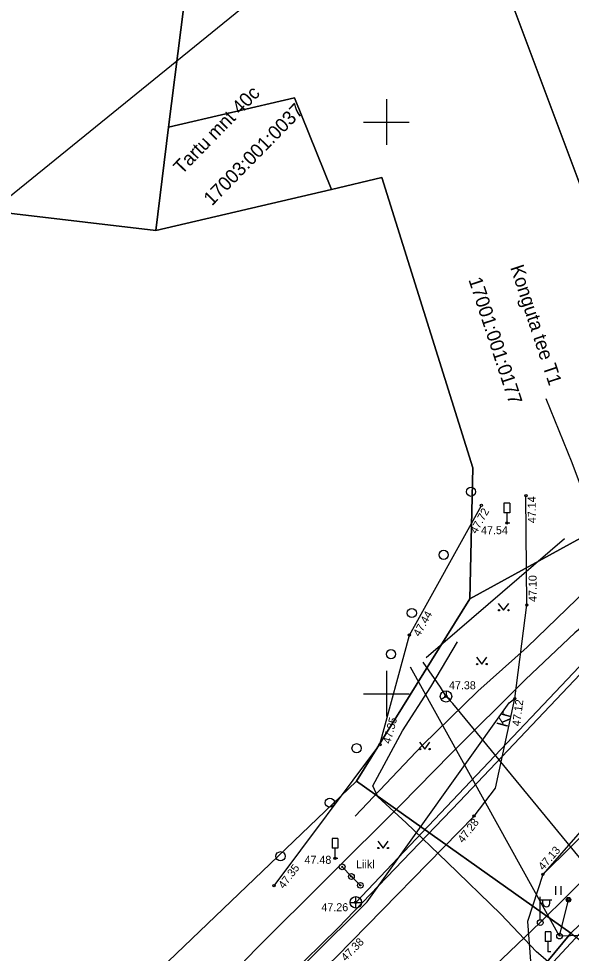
# Model space of a CAD drawing. Extents: x 641582 to 643225, y 6457495 to 6459046.
# Drawn here: x 641867.9 to 641916.2, y 6457977.3 to 6458059 of the extents above; entities that cross this region are included whole.
import ezdxf

# ---------------------------------------------------------------- set-up
doc = ezdxf.new("R2010")
doc.units = 0
for name, color, linetype in [('HALJASTUS', 7, 'Continuous'), ('KKAEV', 7, 'Continuous'), ('KORGUS-EH2000', 7, 'Continuous'), ('KPOHULIIN', 7, 'Continuous'), ('KTRASS', 7, 'Continuous'), ('LIIKLUS', 7, 'Continuous'), ('MPOHULIIN', 7, 'Continuous'), ('PIIR', 7, 'Continuous'), ('POST', 7, 'Continuous'), ('SIKAEV', 7, 'Continuous'), ('SITRASS', 7, 'Continuous'), ('TEE', 7, 'Continuous'), ('VORK', 7, 'Continuous'), ('VORMISTUS', 7, 'Continuous'), ('VTRASS', 7, 'Continuous')]:
    doc.layers.add(name, color=color, linetype=linetype)

msp = doc.modelspace()

# ---------------------------------------------------------------- linework, layer by layer
at = {"layer": 'HALJASTUS'}
for p, q in [((641909.783, 6458007.907), (641910.247, 6458007.3)), ((641910.247, 6458007.3), (641910.692, 6458007.907)), ((641907.875, 6458003.201), (641908.338, 6458002.595)), ((641908.338, 6458002.595), (641908.783, 6458003.201)), ((641902.885, 6457995.767), (641903.348, 6457995.16)), ((641903.348, 6457995.16), (641903.794, 6457995.767)), ((641899.239, 6457987.115), (641899.703, 6457986.508)), ((641899.703, 6457986.508), (641900.148, 6457987.115)), ((641914.787, 6457983.185), (641914.787, 6457982.424)), ((641915.242, 6457983.185), (641915.242, 6457982.424))]:
    msp.add_line(p, q, dxfattribs=at)
msp.add_lwpolyline([(641890.183, 6457983.21), (641899.428, 6457995.549), (641902.006, 6458005.135), (641908.309, 6458016.47)], dxfattribs=at)
for centre, radius in [((641907.401, 6458017.665), 0.4), ((641905.013, 6458012.15), 0.4), ((641902.221, 6458007.06), 0.4), ((641909.846, 6458007.3), 0.055), ((641910.674, 6458007.3), 0.055), ((641900.401, 6458003.466), 0.4), ((641907.937, 6458002.595), 0.055), ((641908.766, 6458002.595), 0.055), ((641897.39, 6457995.236), 0.4), ((641902.947, 6457995.16), 0.055), ((641903.776, 6457995.16), 0.055), ((641895.053, 6457990.469), 0.4), ((641899.301, 6457986.508), 0.055), ((641900.13, 6457986.508), 0.055), ((641890.738, 6457985.792), 0.4)]:
    msp.add_circle(centre, radius, dxfattribs=at)
at = {"layer": 'KKAEV'}
for p, q in [((641896.823, 6457981.758), (641897.823, 6457981.758)), ((641897.323, 6457981.258), (641897.323, 6457982.258))]:
    msp.add_line(p, q, dxfattribs=at)
msp.add_circle((641897.323, 6457981.758), 0.5, dxfattribs=at)
at = {"layer": 'KORGUS-EH2000'}
for centre in [(641912.199, 6458017.314), (641908.309, 6458016.47), (641910.528, 6458014.927), (641912.277, 6458007.763), (641902.006, 6458005.135), (641905.212, 6457999.77), (641911.227, 6457999.574), (641899.428, 6457995.549), (641907.659, 6457989.298), (641895.505, 6457985.6), (641913.678, 6457984.207), (641890.183, 6457983.21), (641897.323, 6457981.758), (641915.925, 6457981.985)]:
    msp.add_circle(centre, 0.1, dxfattribs=at)
at = {"layer": 'KPOHULIIN'}
msp.add_lwpolyline([(641921.861, 6457979.005), (641915.138, 6457978.808), (641902.111, 6458002.317)], dxfattribs=at)
at = {"layer": 'KTRASS'}
for points in [[(641913.949, 6458025.825), (641916.21, 6458020.21), (641920.53, 6458008.66), (641916.48, 6458005.34), (641912.15, 6458001.24), (641905.62, 6457994.74), (641901.26, 6457990.29), (641888.57, 6457977.66), (641883.32, 6457972.15)], [(641897.323, 6457981.758), (641927.429, 6458013.522)]]:
    msp.add_lwpolyline(points, dxfattribs=at)
at = {"layer": 'LIIKLUS'}
for p, q in [((641910.278, 6458016.677), (641910.278, 6458015.827)), ((641910.778, 6458016.677), (641910.278, 6458016.677)), ((641910.778, 6458016.677), (641910.778, 6458015.827)), ((641910.778, 6458015.827), (641910.278, 6458015.827)), ((641910.528, 6458015.827), (641910.528, 6458014.927)), ((641910.778, 6458014.927), (641910.528, 6458014.927)), ((641895.255, 6457987.35), (641895.255, 6457986.5)), ((641895.755, 6457987.35), (641895.255, 6457987.35)), ((641895.755, 6457987.35), (641895.755, 6457986.5)), ((641895.755, 6457986.5), (641895.255, 6457986.5)), ((641895.505, 6457986.5), (641895.505, 6457985.6)), ((641895.755, 6457985.6), (641895.505, 6457985.6)), ((641913.871, 6457979.191), (641913.871, 6457978.341)), ((641914.371, 6457979.191), (641913.871, 6457979.191)), ((641914.371, 6457979.191), (641914.371, 6457978.341)), ((641914.371, 6457978.341), (641913.871, 6457978.341)), ((641914.121, 6457978.341), (641914.121, 6457977.441)), ((641914.371, 6457977.441), (641914.121, 6457977.441))]:
    msp.add_line(p, q, dxfattribs=at)
msp.add_lwpolyline([(641896.131, 6457984.865), (641896.939, 6457984.019), (641897.723, 6457983.246)], dxfattribs=at)
for centre, radius in [((641896.131, 6457984.865), 0.25), ((641896.131, 6457984.865), 0.05), ((641896.939, 6457984.019), 0.25), ((641896.939, 6457984.019), 0.05), ((641897.723, 6457983.246), 0.25), ((641897.723, 6457983.246), 0.05)]:
    msp.add_circle(centre, radius, dxfattribs=at)
at = {"layer": 'MPOHULIIN'}
msp.add_lwpolyline([(641952.507, 6458018.389), (641935.724, 6458002.02), (641913.454, 6457979.989), (641878.605, 6457946.668), (641850.562, 6457920.002), (641819.469, 6457890.009), (641789.438, 6457861.366), (641756.832, 6457824.503)], dxfattribs=at)
at = {"layer": 'PIIR'}
for points in [[(642343.02, 6458334.87), (642346.29, 6458310.48), (642326.82, 6458305.37), (642272.29, 6458282.22), (642265.03, 6458279.14), (642255.09, 6458274.77), (642183.51, 6458228.62), (642171.95, 6458218.75), (642152.19, 6458201.89), (642125.02, 6458178.71), (642090.85, 6458147.29), (642074.8, 6458131.84), (641916.12, 6457979.07), (641897.39, 6457992.37), (641907.28, 6458008.31), (641933.02, 6458022.4), (641986.64, 6458073.31), (642058.45, 6458152.73), (642060.6, 6458154.58), (642110.49, 6458202.23), (642147.56, 6458233.4), (642227.07, 6458286.71), (642288.53, 6458313.06), (642334.74, 6458327.9)], [(641838.42, 6457948.61), (641773.52, 6457897.67), (641767.59, 6457904.86), (641731.8, 6457940.61), (641703.99, 6457915.31), (641685.41, 6457922.88), (641672.15, 6457930.15), (641688.73, 6457960.24), (641703.83, 6458002.87), (641684.47, 6458027.43), (641737.32, 6458139.76), (641754.88, 6458092.95), (641782.97, 6458103.49), (641765.41, 6458150.3), (641764.29, 6458154.21), (641811.48, 6458170.4), (641820.35, 6458124.39), (641874.95, 6458138.32), (641886.35, 6458092.15), (641880.95, 6458049.54), (641879.85, 6458040.52), (641849.42, 6458044.11), (641799.16, 6457992.27)], [(641907.28, 6458008.31), (641907.55, 6458019.77), (641899.61, 6458045.14), (641895.2, 6458044.11), (641891.95, 6458052.11), (641880.95, 6458049.54), (641886.35, 6458092.15), (641874.95, 6458138.32), (641868.46, 6458167.74), (641876.06, 6458161.06), (641901.22, 6458158.34), (641891.2, 6458137.82), (641890.67, 6458120.45), (641898.72, 6458093.09), (641924.17, 6458025.21), (641933.02, 6458022.4)], [(641933.02, 6458022.4), (641924.17, 6458025.21), (641898.72, 6458093.09), (641963.22, 6458119.66), (641986.64, 6458073.31)], [(641895.2, 6458044.11), (641879.85, 6458040.52), (641880.95, 6458049.54), (641891.95, 6458052.11)], [(641899.61, 6458045.14), (641907.55, 6458019.77), (641907.28, 6458008.31), (641897.39, 6457992.37), (641844.56, 6457941.79), (641838.42, 6457948.61), (641799.16, 6457992.27), (641849.42, 6458044.11), (641879.85, 6458040.52), (641895.2, 6458044.11)], [(641916.12, 6457979.07), (641945.36, 6457957.03), (641980.47, 6457929.81), (642029.99, 6457889.44), (642344.44, 6457605.72), (642336.71, 6457580.38), (642273.09, 6457633.85), (642222.6, 6457678.65), (642199.13, 6457699.48), (642188.16, 6457707.98), (642136.51, 6457751.88), (642126.08, 6457756.31), (642109.96, 6457769.04), (642040.64, 6457839.15), (642002.02, 6457795.7), (641991.33, 6457805.19), (642027.76, 6457854.03), (642001.29, 6457877.44), (641965.36, 6457908.72), (641957.04, 6457913.92), (641901.47, 6457961.35)]]:
    msp.add_lwpolyline(points, close=True, dxfattribs=at)
msp.add_lwpolyline([(641686.43, 6457773.17), (641698.55, 6457794), (641710.5, 6457814.83), (641718.73, 6457829.27), (641698.64, 6457841.85), (641701.62, 6457847.06), (641732.6, 6457827.71), (641749.37, 6457848.25), (641732.42, 6457857.43), (641745.12, 6457873.14), (641773.52, 6457897.67), (641838.42, 6457948.61), (641844.56, 6457941.79), (641897.39, 6457992.37), (641916.12, 6457979.07), (641901.47, 6457961.35), (641823.71, 6457867.28), (641780.69, 6457829.44), (641766.77, 6457795.23), (641758.58, 6457774.07)], dxfattribs=at)
at = {"layer": 'POST'}
for p, q in [((641913.454, 6457980.239), (641913.454, 6457982.239)), ((641913.454, 6457981.989), (641914.454, 6457981.989)), ((641913.681, 6457981.668), (641913.681, 6457981.989)), ((641914.293, 6457981.668), (641914.293, 6457981.989)), ((641913.454, 6457979.989), (641913.454, 6457979.989))]:
    msp.add_line(p, q, dxfattribs=at)
msp.add_lwpolyline([(641915.138, 6457978.808), (641915.925, 6457981.985)], dxfattribs=at)
for centre, radius in [((641915.925, 6457981.985), 0.2), ((641913.454, 6457979.989), 0.25), ((641915.138, 6457978.808), 0.25)]:
    msp.add_circle(centre, radius, dxfattribs=at)
msp.add_arc((641913.987, 6457981.668), 0.306, 180, 0, dxfattribs=at)
at = {"layer": 'SIKAEV'}
for p, q in [((641905.212, 6457999.77), (641904.797, 6457999.495)), ((641905.212, 6458000.27), (641905.212, 6457999.77)), ((641905.212, 6457999.77), (641905.627, 6457999.495))]:
    msp.add_line(p, q, dxfattribs=at)
msp.add_circle((641905.212, 6457999.77), 0.5, dxfattribs=at)
at = {"layer": 'SITRASS'}
for points in [[(641897.257, 6457989.308), (641903.151, 6457995.51), (641907.991, 6458000.22), (641912.296, 6458004.08), (641919.257, 6458010.79), (641924.919, 6458016.3), (641927.863, 6458018.68), (641932.021, 6458022.427)], [(641903.484, 6458003.174), (641915.58, 6458013.583)], [(641916.525, 6457973.744), (641915.095, 6457975.727), (641913.119, 6457977.434), (641910.014, 6457980.721), (641905.307, 6457985.271), (641901.719, 6457988.7), (641899.256, 6457990.983), (641898.802, 6457991.953), (641901.415, 6457996.758), (641903.878, 6458000.597), (641906.23, 6458004.531)], [(641905.212, 6457999.77), (641904.72, 6458000.565), (641903.213, 6458002.763)], [(641919.824, 6457982.215), (641919.452, 6457982.549), (641905.795, 6457999.162), (641905.212, 6457999.77)], [(641848.172, 6457912.431), (641848.95, 6457913.123), (641853.744, 6457917.156), (641866.58, 6457933.873), (641876.377, 6457944.37), (641898.702, 6457962.628), (641914.587, 6457976.529), (641919.221, 6457981.516), (641919.824, 6457982.215)]]:
    msp.add_lwpolyline(points, dxfattribs=at)
at = {"layer": 'TEE'}
for points in [[(641913.678, 6457984.207), (641931.153, 6458001.47), (641946.535, 6458016.28), (641950.21, 6458019.35)], [(641753.798, 6457840.12), (641764.196, 6457851.465), (641776.156, 6457863.615), (641787.782, 6457875.053), (641798.689, 6457885.83), (641810.09, 6457896.92), (641822.008, 6457908.291), (641834.575, 6457920.064), (641847.235, 6457931.728), (641860.026, 6457943.37), (641872.381, 6457955.012), (641884.5, 6457966.35), (641895.648, 6457976.987), (641907.659, 6457989.298), (641909.549, 6457991.756), (641911.227, 6457999.574), (641912.277, 6458007.763), (641912.199, 6458017.314)], [(641945.893, 6458017.15), (641929.847, 6458002.68), (641913.678, 6457984.207), (641912.328, 6457980.09), (641912.59, 6457976.6), (641913.221, 6457974.85), (641918.531, 6457968.979)], [(641883.28, 6457966.86), (641898.315, 6457981.808), (641910.734, 6457999.211), (641911.227, 6457999.574)]]:
    msp.add_lwpolyline(points, dxfattribs=at)
at = {"layer": 'VORK'}
for p, q in [((641900, 6458052), (641900, 6458048)), ((641898, 6458050), (641902, 6458050)), ((641900, 6458002), (641900, 6457998)), ((641898, 6458000), (641902, 6458000))]:
    msp.add_line(p, q, dxfattribs=at)
at = {"layer": 'VORMISTUS'}
msp.add_lwpolyline([(641775.914, 6457784.696), (641685.48, 6457896.114), (642137.363, 6458262.892), (642227.797, 6458151.474)], close=True, dxfattribs=at)
at = {"layer": 'VTRASS'}
for points in [[(641895.768, 6457979.518), (641906.383, 6457990.581), (641928.019, 6458013.406), (641925.378, 6458020.197)], [(641890.037, 6457974.232), (641890.154, 6457974.29), (641891.435, 6457975.262), (641895.768, 6457979.518)]]:
    msp.add_lwpolyline(points, dxfattribs=at)

# ---------------------------------------------------------------- texts
at = {"layer": 'KORGUS-EH2000'}
for s, rotation, p in [(' 47.14', 90.46791, (641913.074, 6458014.66)), (' 47.72', 60.92308, (641907.752, 6458013.704)), (' 47.10', 90.46791, (641913.152, 6458007.77)), (' 47.44', 60.92308, (641902.771, 6458004.71)), (' 47.12', 82.69336, (641911.651, 6457996.867)), (' 47.35', 74.94737, (641900.273, 6457995.322)), (' 47.28', 52.44267, (641906.55, 6457986.688)), (' 47.13', 48.80507, (641913.546, 6457984.322)), (' 47.35', 53.1576, (641890.883, 6457982.685)), (' 47.38', 45.70668, (641896.274, 6457976.376))]:
    msp.add_text(s, height=0.7, rotation=rotation, dxfattribs=at).set_placement(p)
for s, p in [(' 47.54', (641908.017, 6458013.954)), (' 47.38', (641905.212, 6458000.392)), (' 47.48', (641892.579, 6457985.127)), (' 47.26', (641894.057, 6457980.983))]:
    msp.add_text(s, height=0.7, dxfattribs=at).set_placement(p)
at = {"layer": 'LIIKLUS'}
msp.add_text('Liikl', height=0.7, dxfattribs=at).set_placement((641897.354, 6457984.744))
at = {"layer": 'PIIR'}
for s, rotation, p in [('Tartu mnt 40c', 45.64732, (641882.106, 6458045.36)), ('17003:001:0037', 45.64732, (641884.745, 6458042.612)), ('Konguta tee T1', 288.15164, (641910.817, 6458037.288)), ('17001:001:0177', 288.15164, (641907.161, 6458036.216))]:
    msp.add_text(s, height=1.2, rotation=rotation, dxfattribs=at).set_placement(p)
at = {"layer": 'TEE'}
msp.add_text('Kr', height=1, rotation=74.98333, dxfattribs=at).set_placement((641910.568, 6457997.008))

doc.saveas('drawing.dxf')
